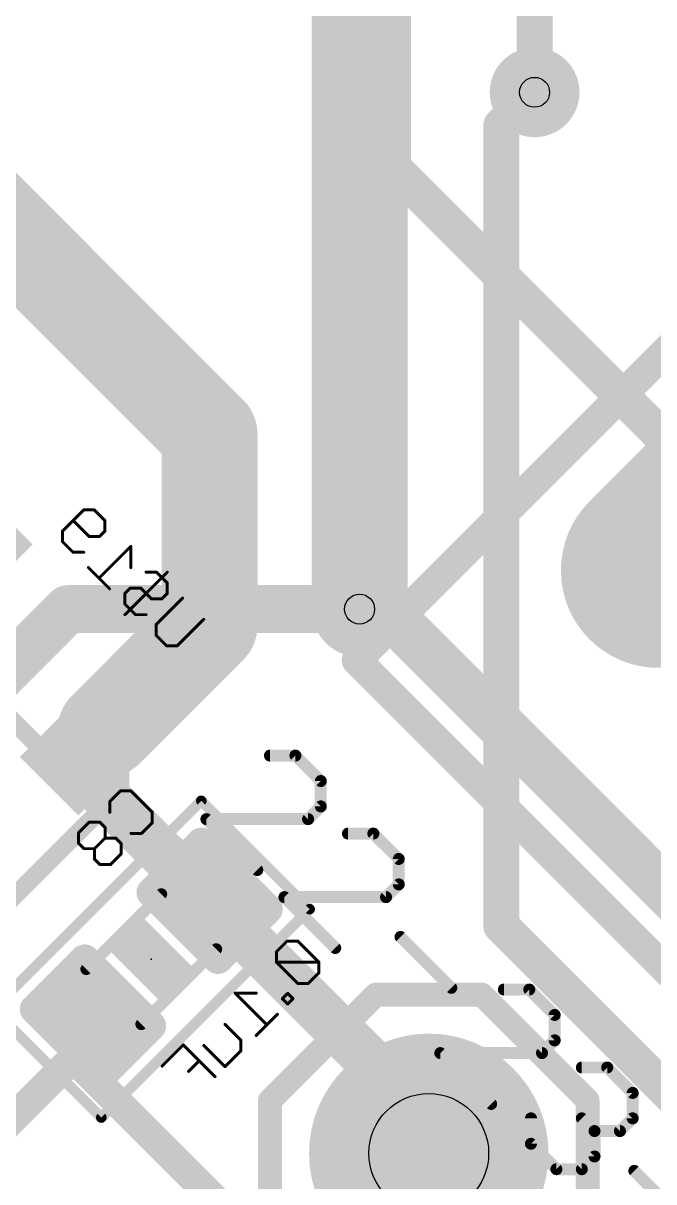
# Model space of a CAD drawing. Extents: x -76 to 580, y -41 to 95.
# Drawn here: x 55.41 to 60.76, y 5.25 to 15.08 of the extents above; entities that cross this region are included whole.
import ezdxf

# ---------------------------------------------------------------- set-up
doc = ezdxf.new("R2010")
doc.units = 0
for name, color, linetype in [('1', 22, 'CONTINUOUS'), ('16', 175, 'CONTINUOUS'), ('17', 82, 'CONTINUOUS'), ('18', 82, 'CONTINUOUS'), ('21', 32, 'CONTINUOUS'), ('24', 7, 'CONTINUOUS'), ('26', 253, 'CONTINUOUS'), ('27', 253, 'CONTINUOUS'), ('28', 253, 'CONTINUOUS'), ('29', 253, 'CONTINUOUS'), ('30', 253, 'CONTINUOUS'), ('32', 253, 'CONTINUOUS'), ('36', 253, 'CONTINUOUS'), ('40', 175, 'CONTINUOUS'), ('44', 253, 'CONTINUOUS'), ('51', 53, 'CONTINUOUS'), ('52', 253, 'CONTINUOUS')]:
    doc.layers.add(name, color=color, linetype=linetype)

# ---------------------------------------------------------------- blocks, each defined once
blk = doc.blocks.new('RECT')
blk.add_solid([(-0.5, -0.5), (0.5, -0.5), (-0.5, 0.5), (0.5, 0.5)])
blk = doc.blocks.new('RECT112000X144000R30')
at = {"const_width": 0.105}
blk.add_lwpolyline([(0.2975, -0.345), (0.2975, 0.345, 0.4142), (0.245, 0.3975), (-0.245, 0.3975, 0.4142), (-0.2975, 0.345), (-0.2975, -0.345, 0.4142), (-0.245, -0.3975), (0.245, -0.3975, 0.4142)], format="xyb", close=True, dxfattribs=at)
blk.add_solid([(-0.2704, -0.3704), (0.2704, -0.3704), (-0.2704, 0.3704), (0.2704, 0.3704)])
blk = doc.blocks.new('RECT136384X168384R30')
at = {"const_width": 0.1279}
blk.add_lwpolyline([(0.3623, -0.3983), (0.3623, 0.3983, 0.4142), (0.2983, 0.4623), (-0.2983, 0.4623, 0.4142), (-0.3623, 0.3983), (-0.3623, -0.3983, 0.4142), (-0.2983, -0.4623), (0.2983, -0.4623, 0.4142)], format="xyb", close=True, dxfattribs=at)
blk.add_solid([(-0.3237, -0.4237), (0.3237, -0.4237), (-0.3237, 0.4237), (0.3237, 0.4237)])
blk = doc.blocks.new('ROUNDP')
at = {"const_width": 0.5}
blk.add_lwpolyline([(0, -0.25, 1), (0, 0.25, 1), (0, -0.25)], format="xyb", dxfattribs=at)
blk = doc.blocks.new('LONGP100')
at = {"const_width": 1}
blk.add_lwpolyline([(-0.5, 0), (0.5, 0)], dxfattribs=at)
at = {"const_width": 0.5}
for points in [[(-0.5, 0.25, 1), (-0.5, -0.25)], [(0.5, -0.25, 1), (0.5, 0.25)]]:
    blk.add_lwpolyline(points, format="xyb", dxfattribs=at)
blk = doc.blocks.new('ROUNDV')
at = {"const_width": 0.5}
blk.add_lwpolyline([(0, -0.25, 1), (0, 0.25, 1), (0, -0.25)], format="xyb", dxfattribs=at)

msp = doc.modelspace()

# ---------------------------------------------------------------- linework, layer by layer
at = {"layer": '1'}
for points, const_width in [([(58.5484, 13.8593), (58.5484, 21.1181)], 0.3048), ([(59.7505, 18.8798), (59.7505, 14.4957)], 0.3048), ([(61.3839, 11.0238), (58.5484, 13.8593)], 0.3048), ([(55.7907, 10.1116), (52.3966, 6.7175)], 0.4064), ([(58.2656, 10.1116), (55.7907, 10.1116)], 0.4064), ([(58.4777, 10.1116), (58.2656, 10.1116)], 0.4064), ([(64.3467, 4.2426), (58.4777, 10.1116)], 0.4064)]:
    msp.add_lwpolyline(points, dxfattribs=dict(at, const_width=const_width))
for points, const_width in [([(59.6743, 14.4957, 1), (59.8267, 14.4957)], 0.1524), ([(58.6023, 13.9132, 1), (58.4946, 13.8054)], 0.1524), ([(58.4722, 13.8593, 1), (58.6246, 13.8593)], 0.1524), ([(55.7907, 10.2132, 1), (55.7907, 10.01)], 0.2032), ([(55.8626, 10.0398, 1), (55.7189, 10.1835)], 0.2032), ([(58.2656, 10.2132, 1), (58.2656, 10.01)], 0.2032), ([(58.2656, 10.01, 1), (58.2656, 10.2132)], 0.2032), ([(58.5496, 10.1835, 1), (58.4059, 10.0398)], 0.2032), ([(58.4777, 10.01, 1), (58.4777, 10.2132)], 0.2032)]:
    msp.add_lwpolyline(points, format="xyb", dxfattribs=dict(at, const_width=const_width))
at = {"layer": '16'}
for points, const_width in [([(58.2656, 21.3546), (58.2656, 10.1116)], 0.8128), ([(56.9928, 11.5966), (51.9723, 16.617)], 0.8128), ([(59.7505, 14.4957), (59.4677, 14.2128)], 0.3048), ([(59.4677, 14.2128), (59.4677, 7.4246)], 0.3048), ([(56.9928, 9.9702), (56.9928, 11.5966)], 0.8128), ([(56.109, 9.0864), (56.9928, 9.9702)], 0.8128), ([(56.109, 8.5206), (56.109, 9.0864)], 0.4064), ([(55.9676, 8.945), (56.109, 9.0864)], 0.3048), ([(56.109, 8.5206), (56.1443, 8.4853)], 0.4064), ([(56.1443, 8.4853), (58.8525, 5.7771)], 0.4064), ([(56.9928, 7.6368), (56.1443, 8.4853)], 0.3048), ([(57.1342, 7.6368), (56.9928, 7.6368)], 0.3048), ([(59.4677, 7.4246), (62.7911, 4.1012)], 0.3048), ([(58.8525, 5.7771), (58.8525, 5.4942)], 0.4064), ([(58.8525, 5.5649), (58.8171, 5.6003)], 0.3048), ([(58.8525, 5.4942), (58.8525, 5.5649)], 0.3048)]:
    msp.add_lwpolyline(points, dxfattribs=dict(at, const_width=const_width))
for points, const_width in [([(59.8044, 14.4418, 1), (59.6966, 14.5496)], 0.1524), ([(59.5439, 14.2128, 1), (59.3915, 14.2128)], 0.1524), ([(59.4138, 14.2667, 1), (59.5216, 14.159)], 0.1524), ([(57.196, 11.5966, 1), (56.7896, 11.5966)], 0.4064), ([(56.8491, 11.4529, 1), (57.1365, 11.7402)], 0.4064), ([(57.1365, 9.8265, 1), (56.8491, 10.1139)], 0.4064), ([(58.0624, 10.1116, 1), (58.4688, 10.1116)], 0.4064), ([(56.7896, 9.9702, 1), (57.196, 9.9702)], 0.4064), ([(55.9653, 9.2301, 1), (56.2527, 8.9427)], 0.4064), ([(56.2106, 9.0864, 1), (56.0074, 9.0864)], 0.2032), ([(56.1629, 9.0325, 1), (56.0551, 9.1403)], 0.1524), ([(55.9137, 8.9989, 1), (56.0215, 8.8911)], 0.1524), ([(56.1808, 8.5924, 1), (56.0372, 8.4487)], 0.2032), ([(56.2161, 8.5571, 1), (56.0724, 8.4134)], 0.2032), ([(56.0724, 8.4134, 1), (56.2161, 8.5571)], 0.2032), ([(56.0074, 8.5206, 1), (56.2106, 8.5206)], 0.2032), ([(56.1982, 8.5392, 1), (56.0904, 8.4314)], 0.1524), ([(56.9928, 7.7129, 1), (56.9928, 7.5606)], 0.1524), ([(56.9389, 7.5829, 1), (57.0467, 7.6906)], 0.1524), ([(57.1342, 7.5606, 1), (57.1342, 7.713)], 0.1524), ([(59.5216, 7.4785, 1), (59.4138, 7.3707)], 0.1524), ([(59.3915, 7.4246, 1), (59.5439, 7.4246)], 0.1524), ([(58.9541, 5.7771, 1), (58.7509, 5.7771)], 0.2032), ([(58.7807, 5.7052, 1), (58.9243, 5.8489)], 0.2032), ([(58.871, 5.6542, 1), (58.7633, 5.5464)], 0.1524), ([(58.9287, 5.5649, 1), (58.7763, 5.5649)], 0.1524), ([(58.7986, 5.511, 1), (58.9064, 5.6188)], 0.1524), ([(58.7509, 5.4942, 1), (58.9541, 5.4942)], 0.2032), ([(58.7763, 5.4942, 1), (58.9287, 5.4942)], 0.1524)]:
    msp.add_lwpolyline(points, format="xyb", dxfattribs=dict(at, const_width=const_width))
at = {"layer": '21', "const_width": 0.254}
for points in [[(58.2408, 9.6768), (61.3839, 12.8198)], [(63.629, 4.2886), (58.2408, 9.6768)], [(52.2446, 2.7118), (55.8367, 6.3039)], [(55.8367, 6.3039), (57.1837, 4.9568)]]:
    msp.add_lwpolyline(points, dxfattribs=at)
at = {"layer": '21', "const_width": 0.127}
for points in [[(58.2857, 9.7217, 1), (58.1959, 9.6319)], [(58.1959, 9.7217, 1), (58.2857, 9.6319)], [(55.8816, 6.3488, 1), (55.7918, 6.259)], [(55.8816, 6.259, 1), (55.7918, 6.3488)]]:
    msp.add_lwpolyline(points, format="xyb", dxfattribs=at)
at = {"layer": '24'}
msp.add_point((56.4978, 7.1418), dxfattribs=at)
at = {"layer": '26', "const_width": 0.0254}
for points in [[(55.7446, 10.7733), (55.9243, 10.9531)], [(55.9243, 10.9531), (56.0142, 10.9531)], [(56.0142, 10.9531), (56.1041, 10.8632)], [(55.9693, 10.7284), (55.8344, 10.8632)], [(56.1041, 10.8632), (56.1041, 10.7733)], [(55.7446, 10.6834), (55.7446, 10.7733)], [(56.0591, 10.7284), (55.9693, 10.7284)], [(56.1041, 10.7733), (56.0591, 10.7284)], [(55.8344, 10.5936), (55.7446, 10.6834)], [(56.3238, 10.6435), (56.0541, 10.3739)], [(56.3237, 10.4638), (56.3238, 10.6435)], [(55.9243, 10.5936), (55.8344, 10.5936)], [(56.144, 10.284), (55.9642, 10.4638)], [(56.6333, 10.4239), (56.2738, 10.0644)], [(56.5434, 10.4239), (56.4535, 10.4239)], [(56.6333, 10.334), (56.5434, 10.4239)], [(56.6333, 10.2441), (56.6333, 10.334)], [(56.2738, 10.2441), (56.3187, 10.2891)], [(56.2738, 10.1542), (56.2738, 10.2441)], [(56.3187, 10.2891), (56.4086, 10.2891)], [(56.4086, 10.2891), (56.4985, 10.1992)], [(56.5884, 10.1992), (56.6333, 10.2441)], [(56.3637, 10.0644), (56.2738, 10.1542)], [(56.4985, 10.1992), (56.5884, 10.1992)], [(56.5384, 9.9795), (56.7631, 10.2042)], [(56.4535, 10.0644), (56.3637, 10.0644)], [(56.9428, 10.0245), (56.7181, 9.7998)], [(56.5384, 9.8896), (56.5384, 9.9795)], [(56.6283, 9.7998), (56.5384, 9.8896)], [(56.7181, 9.7998), (56.6283, 9.7998)], [(56.1461, 8.4787), (56.236, 8.5686)], [(56.236, 8.5686), (56.3259, 8.5686)], [(56.3259, 8.5686), (56.5056, 8.3888)], [(56.1461, 8.3888), (56.1461, 8.4787)], [(56.5056, 8.3888), (56.5056, 8.2989)], [(55.9714, 8.304), (55.8815, 8.2141)], [(56.0613, 8.3039), (55.9714, 8.304)], [(56.1062, 8.259), (56.0613, 8.3039)], [(56.1062, 8.1691), (56.1062, 8.259)], [(56.5056, 8.2989), (56.4158, 8.209)], [(55.8815, 8.2141), (55.8815, 8.1242)], [(56.1062, 8.1691), (56.0163, 8.0793)], [(56.1961, 8.1691), (56.1062, 8.1691)], [(56.241, 8.1242), (56.1961, 8.1691)], [(56.4158, 8.209), (56.3259, 8.209)], [(55.8815, 8.1242), (55.9265, 8.0793)], [(55.9265, 8.0793), (56.0163, 8.0793)], [(56.0163, 8.0793), (56.0163, 7.9894)], [(56.241, 8.0343), (56.241, 8.1242)], [(56.0163, 7.9894), (56.0613, 7.9444)], [(56.1512, 7.9444), (56.241, 8.0343)], [(56.0613, 7.9444), (56.1512, 7.9444)]]:
    msp.add_lwpolyline(points, dxfattribs=at)
at = {"layer": '26', "const_width": 0.0127}
for points in [[(55.9243, 10.9594, 1), (55.9243, 10.9467)], [(55.9288, 10.9486, 1), (55.9198, 10.9576)], [(56.0187, 10.9576, 1), (56.0097, 10.9486)], [(56.0142, 10.9467, 1), (56.0142, 10.9594)], [(55.8389, 10.8677, 1), (55.83, 10.8587)], [(56.1104, 10.8632, 1), (56.0977, 10.8632)], [(56.0996, 10.8587, 1), (56.1086, 10.8677)], [(55.7509, 10.7733, 1), (55.7382, 10.7733)], [(55.7401, 10.7778, 1), (55.7491, 10.7688)], [(55.9693, 10.7347, 1), (55.9693, 10.722)], [(55.9648, 10.7239, 1), (55.9738, 10.7329)], [(56.0547, 10.7329, 1), (56.0636, 10.7239)], [(56.0591, 10.722, 1), (56.0591, 10.7347)], [(56.0977, 10.7733, 1), (56.1104, 10.7733)], [(56.1086, 10.7688, 1), (56.0996, 10.7778)], [(55.7491, 10.6879, 1), (55.7401, 10.679)], [(55.7382, 10.6834, 1), (55.7509, 10.6834)], [(56.3301, 10.6435, 1), (56.3174, 10.6435)], [(56.3282, 10.639, 1), (56.3193, 10.648)], [(55.8344, 10.5999, 1), (55.8344, 10.5872)], [(55.83, 10.5891, 1), (55.8389, 10.5981)], [(55.9243, 10.5872, 1), (55.9243, 10.5999)], [(55.9687, 10.4683, 1), (55.9597, 10.4593)], [(56.3174, 10.4638, 1), (56.3301, 10.4638)], [(56.4535, 10.4302, 1), (56.4535, 10.4175)], [(56.5479, 10.4284, 1), (56.5389, 10.4194)], [(56.5434, 10.4175, 1), (56.5434, 10.4302)], [(56.6378, 10.4194, 1), (56.6288, 10.4284)], [(56.0496, 10.3784, 1), (56.0586, 10.3694)], [(56.6396, 10.334, 1), (56.6269, 10.334)], [(56.6288, 10.3295, 1), (56.6378, 10.3385)], [(56.1395, 10.2795, 1), (56.1485, 10.2885)], [(56.2801, 10.2441, 1), (56.2674, 10.2441)], [(56.2693, 10.2486, 1), (56.2783, 10.2396)], [(56.3187, 10.2954, 1), (56.3187, 10.2827)], [(56.3232, 10.2846, 1), (56.3142, 10.2935)], [(56.4131, 10.2935, 1), (56.4041, 10.2846)], [(56.4086, 10.2827, 1), (56.4086, 10.2954)], [(56.6269, 10.2441, 1), (56.6396, 10.2441)], [(56.6378, 10.2396, 1), (56.6288, 10.2486)], [(56.2783, 10.1587, 1), (56.2693, 10.1497)], [(56.2674, 10.1542, 1), (56.2801, 10.1542)], [(56.4985, 10.2055, 1), (56.4985, 10.1928)], [(56.494, 10.1947, 1), (56.503, 10.2037)], [(56.5839, 10.2037, 1), (56.5928, 10.1947)], [(56.5884, 10.1928, 1), (56.5884, 10.2055)], [(56.7676, 10.1997, 1), (56.7586, 10.2087)], [(56.2693, 10.0688, 1), (56.2783, 10.0599)], [(56.3637, 10.0707, 1), (56.3637, 10.058)], [(56.3592, 10.0599, 1), (56.3681, 10.0688)], [(56.4535, 10.058, 1), (56.4535, 10.0707)], [(56.9473, 10.02, 1), (56.9383, 10.0289)], [(56.5447, 9.9795, 1), (56.532, 9.9795)], [(56.5339, 9.984, 1), (56.5429, 9.975)], [(56.532, 9.8896, 1), (56.5447, 9.8896)], [(56.5429, 9.8941, 1), (56.5339, 9.8851)], [(56.6283, 9.8061, 1), (56.6283, 9.7934)], [(56.6238, 9.7953, 1), (56.6327, 9.8042)], [(56.7136, 9.8042, 1), (56.7226, 9.7953)], [(56.7181, 9.7934, 1), (56.7181, 9.8061)], [(56.236, 8.5749, 1), (56.236, 8.5622)], [(56.2405, 8.5641, 1), (56.2315, 8.573)], [(56.3304, 8.573, 1), (56.3214, 8.5641)], [(56.3259, 8.5622, 1), (56.3259, 8.5749)], [(56.1416, 8.4832, 1), (56.1506, 8.4742)], [(56.1525, 8.4787, 1), (56.1398, 8.4787)], [(56.1398, 8.3888, 1), (56.1525, 8.3888)], [(56.512, 8.3888, 1), (56.4993, 8.3888)], [(56.5012, 8.3843, 1), (56.5101, 8.3933)], [(55.9714, 8.3103, 1), (55.9714, 8.2976)], [(55.9759, 8.2995, 1), (55.9669, 8.3084)], [(56.0658, 8.3084, 1), (56.0568, 8.2995)], [(56.0613, 8.2976, 1), (56.0613, 8.3103)], [(56.1126, 8.259, 1), (56.0999, 8.259)], [(56.1017, 8.2545, 1), (56.1107, 8.2635)], [(56.4993, 8.2989, 1), (56.512, 8.2989)], [(56.5101, 8.2944, 1), (56.5012, 8.3034)], [(55.877, 8.2186, 1), (55.886, 8.2096)], [(55.8879, 8.2141, 1), (55.8752, 8.2141)], [(56.1062, 8.1755, 1), (56.1062, 8.1628)], [(56.0999, 8.1691, 1), (56.1126, 8.1691)], [(56.1107, 8.1646, 1), (56.1017, 8.1736)], [(56.2006, 8.1736, 1), (56.1916, 8.1646)], [(56.1961, 8.1628, 1), (56.1961, 8.1755)], [(56.3259, 8.2154, 1), (56.3259, 8.2027)], [(56.4113, 8.2135, 1), (56.4203, 8.2046)], [(56.4158, 8.2027, 1), (56.4158, 8.2154)], [(55.886, 8.1287, 1), (55.877, 8.1197)], [(55.8752, 8.1242, 1), (55.8879, 8.1242)], [(55.9265, 8.0856, 1), (55.9265, 8.0729)], [(55.922, 8.0748, 1), (55.931, 8.0837)], [(56.0227, 8.0793, 1), (56.01, 8.0793)], [(56.0119, 8.0837, 1), (56.0208, 8.0748)], [(56.0163, 8.0729, 1), (56.0163, 8.0856)], [(56.2474, 8.1242, 1), (56.2347, 8.1242)], [(56.2366, 8.1197, 1), (56.2455, 8.1287)], [(56.0208, 7.9939, 1), (56.0119, 7.9849)], [(56.01, 7.9894, 1), (56.0227, 7.9894)], [(56.2347, 8.0343, 1), (56.2474, 8.0343)], [(56.2455, 8.0298, 1), (56.2366, 8.0388)], [(56.0613, 7.9508, 1), (56.0613, 7.9381)], [(56.0568, 7.9399, 1), (56.0658, 7.9489)], [(56.1467, 7.9489, 1), (56.1557, 7.9399)], [(56.1512, 7.9381, 1), (56.1512, 7.9508)]]:
    msp.add_lwpolyline(points, format="xyb", dxfattribs=at)
at = {"layer": '27', "const_width": 0.1016}
for points in [[(57.7206, 8.869), (57.5049, 8.869)], [(57.9363, 8.6533), (57.7206, 8.869)], [(57.9363, 8.4376), (57.9363, 8.6533)], [(57.8285, 8.3297), (57.9363, 8.4376)], [(57.3971, 7.8983), (56.9657, 8.3297)], [(56.9657, 8.3297), (57.8285, 8.3297)], [(58.3821, 8.2075), (58.1664, 8.2075)], [(58.5979, 7.9918), (58.3821, 8.2075)], [(58.5979, 7.7761), (58.5979, 7.9918)], [(58.49, 7.6682), (58.5979, 7.7761)], [(58.0586, 7.2368), (57.6272, 7.6682)], [(57.6272, 7.6682), (58.49, 7.6682)], [(58.6122, 7.3303), (59.0437, 6.8988)], [(59.7052, 6.8845), (59.4895, 6.8844)], [(59.9209, 6.6687), (59.7052, 6.8845)], [(59.9209, 6.453), (59.9209, 6.6687)], [(59.813, 6.3452), (59.9209, 6.453)], [(59.3816, 5.9138), (58.9502, 6.3452)], [(58.9502, 6.3452), (59.813, 6.3452)], [(60.151, 6.2229), (60.3667, 6.2229)], [(60.3667, 6.2229), (60.5824, 6.0072)], [(60.5824, 6.0072), (60.5824, 5.7915)], [(59.7195, 5.5758), (59.7195, 5.7915)], [(60.2588, 5.6837), (60.151, 5.7915)], [(60.5824, 5.7915), (60.4745, 5.6837)], [(60.4745, 5.6837), (60.2588, 5.6837)], [(60.2588, 5.6837), (60.2588, 5.468)], [(59.9353, 5.3601), (59.7195, 5.5758)], [(60.2588, 5.468), (60.151, 5.3601)], [(60.151, 5.3601), (59.9353, 5.3601)], [(60.5968, 5.3457), (61.0282, 4.9143)]]:
    msp.add_lwpolyline(points, dxfattribs=at)
at = {"layer": '27', "const_width": 0.0508}
for points in [[(57.5049, 8.8944, 1), (57.5049, 8.8436)], [(57.7386, 8.8869, 1), (57.7027, 8.851)], [(57.7206, 8.8436, 1), (57.7206, 8.8944)], [(57.9617, 8.6533, 1), (57.9109, 8.6533)], [(57.9184, 8.6353, 1), (57.9543, 8.6712)], [(57.9109, 8.4376, 1), (57.9617, 8.4376)], [(57.9543, 8.4196, 1), (57.9184, 8.4555)], [(56.9836, 8.3477, 1), (56.9477, 8.3118)], [(56.9657, 8.3551, 1), (56.9657, 8.3043)], [(57.8105, 8.3477, 1), (57.8464, 8.3118)], [(57.8285, 8.3043, 1), (57.8285, 8.3551)], [(58.1664, 8.2329, 1), (58.1664, 8.1821)], [(58.4001, 8.2254, 1), (58.3642, 8.1895)], [(58.3821, 8.1821, 1), (58.3821, 8.2329)], [(58.6233, 7.9918, 1), (58.5725, 7.9918)], [(58.5799, 7.9738, 1), (58.6158, 8.0097)], [(57.3791, 7.8803, 1), (57.415, 7.9163)], [(58.5725, 7.7761, 1), (58.6233, 7.7761)], [(58.6158, 7.7581, 1), (58.5799, 7.794)], [(57.6451, 7.6862, 1), (57.6092, 7.6502)], [(57.6272, 7.6936, 1), (57.6272, 7.6428)], [(58.472, 7.6862, 1), (58.508, 7.6502)], [(58.49, 7.6428, 1), (58.49, 7.6936)], [(58.6302, 7.3482, 1), (58.5943, 7.3123)], [(58.0406, 7.2188, 1), (58.0765, 7.2547)], [(59.0257, 6.8809, 1), (59.0616, 6.9168)], [(59.4894, 6.9098, 1), (59.4895, 6.859)], [(59.7231, 6.9024, 1), (59.6872, 6.8665)], [(59.7052, 6.8591, 1), (59.7052, 6.9098)], [(59.9463, 6.6687, 1), (59.8955, 6.6687)], [(59.9029, 6.6508, 1), (59.9388, 6.6867)], [(59.9388, 6.4351, 1), (59.9029, 6.471)], [(58.9502, 6.3706, 1), (58.9502, 6.3198)], [(58.9681, 6.3631, 1), (58.9322, 6.3272)], [(59.813, 6.3198, 1), (59.813, 6.3706)], [(59.8955, 6.453, 1), (59.9463, 6.453)], [(59.7951, 6.3631, 1), (59.831, 6.3272)], [(60.151, 6.2483, 1), (60.151, 6.1975)], [(60.3846, 6.2409, 1), (60.3487, 6.205)], [(60.3667, 6.1975, 1), (60.3667, 6.2483)], [(60.6078, 6.0072, 1), (60.557, 6.0072)], [(60.5644, 5.9893, 1), (60.6003, 6.0252)], [(59.3636, 5.8958, 1), (59.3996, 5.9317)], [(59.7449, 5.7915, 1), (59.6941, 5.7915)], [(60.1689, 5.8095, 1), (60.133, 5.7736)], [(60.557, 5.7915, 1), (60.6078, 5.7915)], [(60.6003, 5.7736, 1), (60.5644, 5.8095)], [(60.2588, 5.7091, 1), (60.2588, 5.6583)], [(60.2842, 5.6837, 1), (60.2334, 5.6837)], [(60.2409, 5.6657, 1), (60.2768, 5.7016)], [(60.4566, 5.7016, 1), (60.4925, 5.6657)], [(60.4745, 5.6583, 1), (60.4745, 5.7091)], [(59.7375, 5.5938, 1), (59.7016, 5.5578)], [(59.6941, 5.5758, 1), (59.7449, 5.5758)], [(60.2768, 5.45, 1), (60.2409, 5.4859)], [(59.9353, 5.3855, 1), (59.9353, 5.3347)], [(60.151, 5.3347, 1), (60.151, 5.3855)], [(60.2334, 5.468, 1), (60.2842, 5.468)], [(59.9173, 5.3421, 1), (59.9532, 5.3781)], [(60.133, 5.3781, 1), (60.1689, 5.3421)], [(60.6147, 5.3637, 1), (60.5788, 5.3278)]]:
    msp.add_lwpolyline(points, format="xyb", dxfattribs=at)
at = {"layer": '28', "const_width": 0.0254}
for points in [[(57.6502, 7.2958), (57.5603, 7.2059)], [(57.7401, 7.2958), (57.6502, 7.2958)], [(57.9199, 7.116), (57.7401, 7.2958)], [(57.5603, 7.2059), (57.5603, 7.116)], [(57.5603, 7.116), (57.7401, 6.9362)], [(57.9199, 7.116), (57.5603, 7.116)], [(57.9199, 7.0261), (57.9199, 7.116)], [(57.83, 6.9362), (57.9199, 7.0261)], [(57.7401, 6.9362), (57.83, 6.9362)], [(57.3881, 6.8539), (57.2084, 6.8539)], [(57.2084, 6.8539), (57.478, 6.5843)], [(57.6553, 6.8514), (57.6103, 6.8065)], [(57.6103, 6.8065), (57.6553, 6.7615)], [(57.7002, 6.8065), (57.6553, 6.8514)], [(57.6553, 6.7615), (57.7002, 6.8065)], [(57.5679, 6.6742), (57.3881, 6.4944)], [(57.1235, 6.5893), (57.2584, 6.4545)], [(56.7691, 6.4146), (56.5893, 6.2348)], [(57.0387, 6.1449), (56.7691, 6.4146)], [(57.1235, 6.2298), (56.9438, 6.4096)], [(57.2584, 6.4545), (57.2584, 6.3646)], [(56.9039, 6.2798), (56.814, 6.1899)], [(57.2584, 6.3646), (57.1235, 6.2298)]]:
    msp.add_lwpolyline(points, dxfattribs=at)
at = {"layer": '28', "const_width": 0.0127}
for points in [[(57.6502, 7.3021, 1), (57.6502, 7.2894)], [(57.6547, 7.2913, 1), (57.6457, 7.3003)], [(57.7446, 7.3002, 1), (57.7356, 7.2913)], [(57.7401, 7.2894, 1), (57.7401, 7.3021)], [(57.5667, 7.2059, 1), (57.554, 7.2059)], [(57.5559, 7.2104, 1), (57.5648, 7.2014)], [(57.5603, 7.1224, 1), (57.5603, 7.1097)], [(57.5648, 7.1205, 1), (57.5559, 7.1115)], [(57.554, 7.116, 1), (57.5667, 7.116)], [(57.9262, 7.116, 1), (57.9135, 7.116)], [(57.9154, 7.1115, 1), (57.9243, 7.1205)], [(57.9199, 7.1097, 1), (57.9199, 7.1224)], [(57.9135, 7.0261, 1), (57.9262, 7.0261)], [(57.9243, 7.0216, 1), (57.9154, 7.0306)], [(57.7401, 6.9426, 1), (57.7401, 6.9299)], [(57.7356, 6.9318, 1), (57.7446, 6.9407)], [(57.8255, 6.9407, 1), (57.8345, 6.9318)], [(57.83, 6.9299, 1), (57.83, 6.9426)], [(57.2084, 6.8603, 1), (57.2084, 6.8476)], [(57.2129, 6.8584, 1), (57.2039, 6.8494)], [(57.3881, 6.8476, 1), (57.3881, 6.8603)], [(57.6148, 6.8109, 1), (57.6058, 6.802)], [(57.6058, 6.8109, 1), (57.6148, 6.802)], [(57.6597, 6.8559, 1), (57.6508, 6.8469)], [(57.6597, 6.8469, 1), (57.6508, 6.8559)], [(57.7047, 6.802, 1), (57.6957, 6.8109)], [(57.6957, 6.802, 1), (57.7047, 6.8109)], [(57.5724, 6.6697, 1), (57.5634, 6.6786)], [(57.6508, 6.766, 1), (57.6597, 6.757)], [(57.6508, 6.757, 1), (57.6597, 6.766)], [(57.128, 6.5938, 1), (57.119, 6.5848)], [(57.4735, 6.5798, 1), (57.4825, 6.5888)], [(57.3836, 6.4989, 1), (57.3926, 6.4899)], [(56.7735, 6.4191, 1), (56.7646, 6.4101)], [(56.7735, 6.4101, 1), (56.7646, 6.4191)], [(56.9483, 6.414, 1), (56.9393, 6.4051)], [(57.2647, 6.4545, 1), (57.252, 6.4545)], [(57.2539, 6.45, 1), (57.2628, 6.459)], [(56.9084, 6.2753, 1), (56.8994, 6.2842)], [(57.252, 6.3646, 1), (57.2647, 6.3646)], [(57.2628, 6.3601, 1), (57.2539, 6.3691)], [(56.5848, 6.2393, 1), (56.5938, 6.2303)], [(56.8095, 6.1944, 1), (56.8185, 6.1854)], [(57.119, 6.2343, 1), (57.128, 6.2253)], [(57.119, 6.2253, 1), (57.128, 6.2343)], [(57.0342, 6.1405, 1), (57.0432, 6.1494)]]:
    msp.add_lwpolyline(points, format="xyb", dxfattribs=at)
at = {"layer": '40', "const_width": 0.09}
for points in [[(56.9221, 8.4853), (55.1543, 6.7175)], [(57.8413, 7.566), (56.9221, 8.4853)], [(56.0736, 5.7983), (57.8413, 7.566)], [(55.1543, 6.7175), (56.0736, 5.7983)]]:
    msp.add_lwpolyline(points, dxfattribs=at)
at = {"layer": '40', "const_width": 0.045}
for points in [[(56.938, 8.5012, 1), (56.9062, 8.4694)], [(56.938, 8.4694, 1), (56.9062, 8.5012)], [(57.8572, 7.5501, 1), (57.8254, 7.582)], [(57.8254, 7.5501, 1), (57.8572, 7.582)], [(56.0577, 5.8142, 1), (56.0895, 5.7824)], [(56.0577, 5.7824, 1), (56.0895, 5.8142)]]:
    msp.add_lwpolyline(points, format="xyb", dxfattribs=at)
at = {"layer": '44'}
for centre, radius in [((59.7505, 14.4957), 0.127), ((58.2656, 10.1116), 0.127), ((58.8525, 5.4942), 0.508)]:
    msp.add_circle(centre, radius, dxfattribs=at)
at = {"layer": '51', "const_width": 0.2032}
for points in [[(57.5055, 5.9432), (58.4035, 6.8413)], [(58.4035, 6.8413), (59.3015, 6.8413)], [(59.3015, 6.8413), (60.1995, 5.9432)], [(57.5055, 5.0452), (57.5055, 5.9432)], [(60.1995, 5.9432), (60.1995, 5.0452)]]:
    msp.add_lwpolyline(points, dxfattribs=at)
at = {"layer": '51', "const_width": 0.1016}
for points in [[(58.4035, 6.8921, 1), (58.4035, 6.7905)], [(58.4394, 6.8053, 1), (58.3676, 6.8772)], [(59.3374, 6.8772, 1), (59.2656, 6.8053)], [(59.3015, 6.7905, 1), (59.3015, 6.8921)], [(57.4695, 5.9792, 1), (57.5414, 5.9073)], [(57.5563, 5.9432, 1), (57.4547, 5.9432)], [(60.2503, 5.9432, 1), (60.1487, 5.9432)], [(60.1636, 5.9073, 1), (60.2355, 5.9792)]]:
    msp.add_lwpolyline(points, format="xyb", dxfattribs=at)
at = {"layer": '52'}
for points, const_width in [([(56.0736, 8.4146), (54.0937, 10.3945)], 0.1524), ([(56.0736, 8.4146), (54.9422, 7.2832)], 0.1524), ([(56.5827, 7.6933), (55.9463, 7.0569)], 0.1), ([(57.0494, 7.2266), (56.413, 6.5902)], 0.1)]:
    msp.add_lwpolyline(points, dxfattribs=dict(at, const_width=const_width))
for points, const_width in [([(56.1005, 8.3876, 1), (56.0466, 8.4415)], 0.0762), ([(56.0466, 8.3876, 1), (56.1005, 8.4415)], 0.0762), ([(56.6004, 7.6756, 1), (56.565, 7.711)], 0.05), ([(57.0671, 7.209, 1), (57.0317, 7.2443)], 0.05), ([(55.9286, 7.0746, 1), (55.964, 7.0392)], 0.05), ([(56.3953, 6.6079, 1), (56.4307, 6.5726)], 0.05)]:
    msp.add_lwpolyline(points, format="xyb", dxfattribs=dict(at, const_width=const_width))

# ---------------------------------------------------------------- block references
at = {"layer": '16', "xscale": 0.55, "yscale": 1.2, "rotation": 135}
msp.add_blockref('RECT', (56.109, 9.0864), dxfattribs=at)
at = {"layer": '16', "rotation": 225}
for p in [(56.9928, 7.6368), (56.0029, 6.6468)]:
    msp.add_blockref('RECT112000X144000R30', p, dxfattribs=at)
at = {"layer": '17'}
for name, p, xscale, yscale, rotation in [('LONGP100', (61.3839, 11.0238), 1.5, 1.5, 45), ('LONGP100', (61.3839, 11.0238), 1.5, 1.5, 45), ('ROUNDP', (58.8525, 5.4942), 1.8796, 1.8796, 225), ('ROUNDP', (58.8525, 5.4942), 1.8796, 1.8796, 225)]:
    msp.add_blockref(name, p, dxfattribs=dict(at, xscale=xscale, yscale=yscale, rotation=rotation))
at = {"layer": '18', "xscale": 0.6096, "yscale": 0.6096}
for p in [(59.7505, 14.4957), (59.7505, 14.4957), (58.2656, 10.1116), (58.2656, 10.1116)]:
    msp.add_blockref('ROUNDV', p, dxfattribs=at)
at = {"layer": '29', "xscale": 0.762, "yscale": 0.762}
for p in [(59.7505, 14.4957), (58.2656, 10.1116)]:
    msp.add_blockref('ROUNDV', p, dxfattribs=at)
at = {"layer": '29'}
for name, p, xscale, yscale, rotation in [('LONGP100', (61.3839, 11.0238), 1.6524, 1.6524, 45), ('ROUNDP', (58.8525, 5.4942), 2.032, 2.032, 225)]:
    msp.add_blockref(name, p, dxfattribs=dict(at, xscale=xscale, yscale=yscale, rotation=rotation))
at = {"layer": '30', "xscale": 0.762, "yscale": 0.762}
for p in [(59.7505, 14.4957), (58.2656, 10.1116)]:
    msp.add_blockref('ROUNDV', p, dxfattribs=at)
at = {"layer": '30'}
for name, p, xscale, yscale, rotation in [('LONGP100', (61.3839, 11.0238), 1.6524, 1.6524, 45), ('RECT', (54.7655, 10.4299), 0.7024, 1.3524, 135), ('RECT', (56.109, 9.0864), 0.7024, 1.3524, 135), ('ROUNDP', (58.8525, 5.4942), 2.032, 2.032, 225)]:
    msp.add_blockref(name, p, dxfattribs=dict(at, xscale=xscale, yscale=yscale, rotation=rotation))
at = {"layer": '30', "rotation": 225}
for p in [(56.9928, 7.6368), (56.0029, 6.6468)]:
    msp.add_blockref('RECT136384X168384R30', p, dxfattribs=at)
at = {"layer": '32', "xscale": 0.55, "yscale": 1.2, "rotation": 135}
msp.add_blockref('RECT', (56.109, 9.0864), dxfattribs=at)
at = {"layer": '32', "rotation": 225}
for p in [(56.9928, 7.6368), (56.0029, 6.6468)]:
    msp.add_blockref('RECT112000X144000R30', p, dxfattribs=at)
at = {"layer": '36', "xscale": 0.3998, "yscale": 0.6, "rotation": 225}
msp.add_blockref('RECT', (56.4978, 7.1418), dxfattribs=at)
at = {"layer": '51', "xscale": 0.508, "yscale": 0.508, "rotation": 135}
msp.add_blockref('RECT', (58.8525, 5.4942), dxfattribs=at)
at = {"layer": '52'}
for p, xscale, yscale, rotation in [((56.0205, 8.9979), 0.5, 0.65, 135), ((56.9221, 7.566), 0.4, 0.8, 225), ((56.0736, 6.7175), 0.4, 0.8, 225)]:
    msp.add_blockref('RECT', p, dxfattribs=dict(at, xscale=xscale, yscale=yscale, rotation=rotation))

doc.saveas('drawing.dxf')
